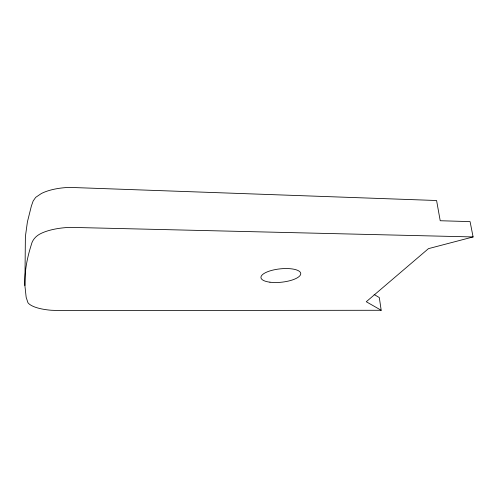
<?xml version="1.0" encoding="UTF-8"?>
<svg xmlns="http://www.w3.org/2000/svg" width="498" height="498" viewBox="0 0 498 498"><rect width="100%" height="100%" fill="white"/><g stroke="black" fill="none" stroke-linecap="round" stroke-linejoin="round"><path stroke-width="0.75" d="M381.188 310.273L59.916 310.596L51.126 310.248A34.611 10.993 -1.2 0 1 27.956 302.734L26.164 297.312L24.9 285.584L25.386 236.594L27.409 221.878L31.368 206.06L33.142 201.024L35.675 197.37L41.334 193.541A40.226 16.727 -0.1 0 1 69.72 187.404L436.584 200.513L440.213 220.739L470.075 221.61L473.1 236.942L428.461 248.639L366.273 301.738L381.188 310.273L379.314 297.58L374.129 294.467M24.9 285.584C24.489 271.734 27.073 258.039 31.274 244.885C32.482 239.451 36.435 235.492 41.421 233.269A40.923 15.401 -0.6 0 1 70.318 227.362L473.1 236.942M269.941 282.192A20.007 6.711 -6 0 0 300.724 274.056A20.007 6.711 -6 0 0 271.871 270.352A20.007 6.711 -6 0 0 269.941 282.192"/></g></svg>
